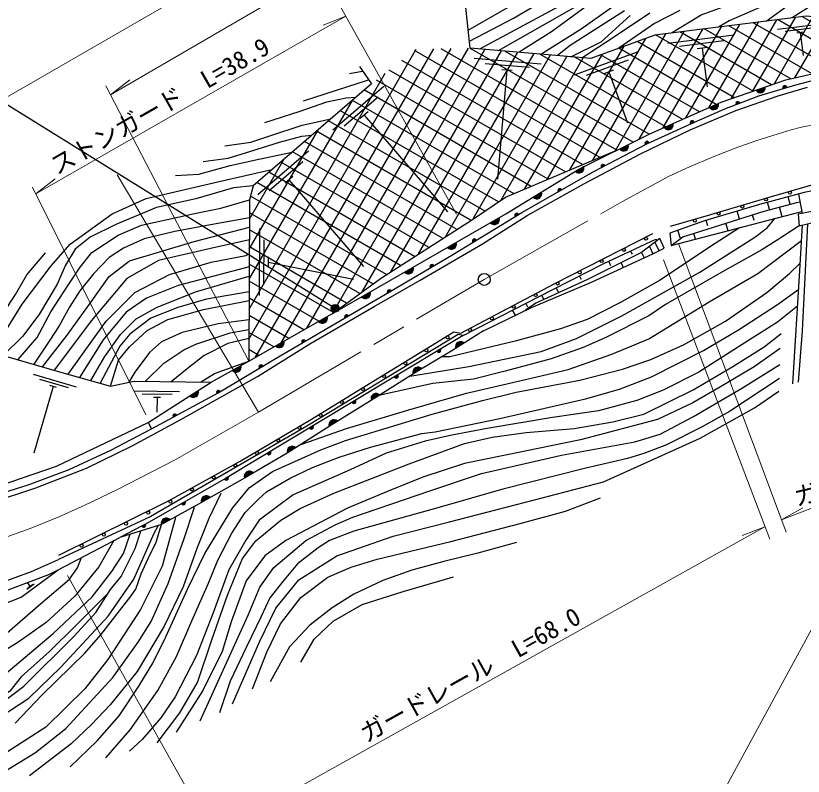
# Model space of a CAD drawing. Units: millimetres at full size, sheet at 1:1000; details may follow other scales. Extents: x 40000 to 680000, y 20000 to 380000.
# Drawn here: x 430134 to 509557, y 240631 to 317379 of the extents above; entities that cross this region are included whole.
import ezdxf
from ezdxf.enums import TextEntityAlignment as Align

# ---------------------------------------------------------------- set-up
doc = ezdxf.new("R2010")
doc.units = ezdxf.units.MM
doc.header["$LTSCALE"] = 1000
doc.linetypes.add('CHAIN', pattern=[18.5, 12, -1.5, 3.5, -1.5])
for name, color, linetype, lineweight in [('M-BGD', 7, 'Continuous', 25), ('M-BMK', 2, 'CHAIN', 13), ('M-BMK-SRVR', 3, 'Continuous', 25), ('M-STR-HTXT', 7, 'Continuous', 13), ('M-STR-STRC', 7, 'Continuous', 25)]:
    doc.layers.add(name, color=color, linetype=linetype, lineweight=lineweight)
doc.styles.add('ＭＳ ゴシック', font='')
doc.styles.get('ＭＳ ゴシック').set_extended_font_data('MS Gothic')

msp = doc.modelspace()

# ---------------------------------------------------------------- hatches: boundary and pattern name
at = {"layer": 'M-BGD'}
for points in [[(504791, 309858), (505728, 310181, -0.82183)], [(507514, 310009), (507899, 310124, 0.4608), (507639, 310292, 0.4608)], [(500105, 308126), (501010, 308528, -0.82183)], [(502782, 308406), (503157, 308549, 0.4608), (502886, 308697, 0.4608)], [(498176, 306462), (498542, 306628, 0.4608), (498262, 306759, 0.4608)], [(495536, 306094), (496441, 306497, -0.82183)], [(491028, 303934), (491916, 304374, -0.82183)], [(493630, 304382), (493985, 304569, 0.4608), (493698, 304684, 0.4608)], [(486566, 301681), (487410, 302200, -0.82183)], [(489205, 302054), (489560, 302241, 0.4608), (489273, 302356, 0.4608)], [(482307, 299061), (483151, 299580, -0.82183)], [(484845, 299607), (485194, 299806, 0.4608), (484903, 299911, 0.4608)], [(480512, 297113), (480855, 297322, 0.4608), (480561, 297418, 0.4608)], [(478021, 296487), (478880, 296981, -0.82183)], [(476240, 294514), (476583, 294723, 0.4608), (476289, 294820, 0.4608)], [(473686, 293996), (474545, 294490, -0.82183)], [(471953, 291941), (472299, 292146, 0.4608), (472006, 292246, 0.4608)], [(469351, 291505), (470210, 291999, -0.82183)], [(465015, 289014), (465874, 289508, -0.82183)], [(467652, 289392), (467997, 289597, 0.4608), (467705, 289697, 0.4608)], [(460673, 286535), (461534, 287026, -0.82183)], [(463337, 286865), (463684, 287068, 0.4608), (463392, 287169, 0.4608)], [(456330, 284058), (457191, 284549, -0.82183)], [(459020, 284343), (459367, 284545, 0.4608), (459075, 284647, 0.4608)], [(475358, 284338), (474521, 283808, -0.82183)], [(472959, 283732), (472615, 283524, 0.4608), (472908, 283427, 0.4608)], [(451980, 281592), (452844, 282077, -0.82183)], [(454710, 281808), (455055, 282014, 0.4608), (454762, 282113, 0.4608)], [(471080, 281752), (470227, 281246, -0.82183)], [(468676, 281151), (468332, 280943, 0.4608), (468626, 280846, 0.4608)], [(450415, 279248), (450768, 279440, 0.4608), (450479, 279550, 0.4608)], [(447694, 279022), (448529, 279555, -0.82183)], [(466840, 279101), (466002, 278573, -0.82183)], [(464392, 278572), (464048, 278365, 0.4608), (464341, 278267, 0.4608)], [(446026, 276853), (446379, 277046, 0.4608), (446090, 277156, 0.4608)], [(462597, 276456), (461756, 275932, -0.82183)], [(460108, 275995), (459764, 275788, 0.4608), (460057, 275690, 0.4608)], [(455824, 273417), (455479, 273210, 0.4608), (455773, 273112, 0.4608)], [(458373, 273780), (457537, 273249, -0.82183)], [(451539, 270839), (451195, 270632, 0.4608), (451488, 270534, 0.4608)], [(454068, 271239), (453211, 270742, -0.82183)], [(449727, 268758), (448866, 268268, -0.82183)], [(447201, 268354), (446852, 268154, 0.4608), (447143, 268050, 0.4608)], [(443201, 266086), (442846, 265899, 0.4608), (443133, 265784, 0.4608)], [(445706, 266506), (444841, 266025, -0.82183)]]:
    msp.add_hatch(color=256, dxfattribs=at).paths.add_polyline_path(points)
at = {"layer": 'M-STR-STRC'}
msp.add_hatch(color=256, dxfattribs=at).paths.add_polyline_path([(462006, 287637, -1), (462680, 288066, -0.41421), (462558, 287514, -0.41421)])

# ---------------------------------------------------------------- linework, layer by layer
at = {"layer": 'M-BGD'}
for p, q in [((488178, 318665), (484166, 315741)), ((478827, 313868), (486929, 318467)), ((491528, 317879), (486059, 314372)), ((487159, 316044), (490241, 318234)), ((497095, 317901), (494554, 316610)), ((489176, 314746), (492116, 317416)), ((490524, 315277), (494090, 317673)), ((502293, 308996), (506902, 316980)), ((504455, 309742), (508770, 317216)), ((506618, 310488), (510540, 317282)), ((511656, 314277), (506962, 316987)), ((511665, 316004), (509423, 317298)), ((494554, 316610), (490944, 314094)), ((495381, 306026), (501297, 316272)), ((497712, 307062), (503165, 316508)), ((500042, 308098), (505033, 316744)), ((510443, 311513), (502039, 316365)), ((511646, 312551), (504501, 316676)), ((511409, 316541), (506945, 315977)), ((510703, 316149), (507726, 315773)), ((508708, 311108), (511667, 316233)), ((484166, 315741), (480895, 313690)), ((483097, 313501), (487159, 316044)), ((488320, 302796), (495694, 315568)), ((490616, 303772), (497562, 315802)), ((493008, 304915), (499429, 316036)), ((504490, 309754), (494648, 315436)), ((502605, 315427), (495907, 314586)), ((506368, 310402), (497113, 315746)), ((508307, 311015), (499577, 316055)), ((509599, 315708), (508905, 315620)), ((509252, 315664), (509544, 313357)), ((486025, 301820), (493692, 315099)), ((486111, 313242), (489176, 314746)), ((487233, 313146), (490524, 315277)), ((502612, 309106), (492798, 314772)), ((501544, 314840), (497079, 314280)), ((453650, 284744), (470534, 313989)), ((454325, 282914), (472290, 314030)), ((456908, 284387), (474045, 314071)), ((459490, 285860), (475801, 314111)), ((462079, 287344), (477460, 313986)), ((465063, 289513), (479110, 313844)), ((489024, 303095), (470365, 313868)), ((490752, 303829), (473054, 314048)), ((492396, 304612), (475938, 314114)), ((494011, 305412), (479459, 313814)), ((483729, 300844), (491496, 314296)), ((486059, 314372), (484757, 313358)), ((500786, 308429), (490962, 314101)), ((499889, 314179), (498847, 314048)), ((499368, 314113), (499858, 310205)), ((467967, 291543), (480761, 313702)), ((470739, 293345), (482411, 313560)), ((473511, 295146), (484061, 313418)), ((476284, 296947), (485711, 313276)), ((483110, 312496), (476384, 313074)), ((479056, 298749), (487361, 313135)), ((481434, 299868), (489300, 313493)), ((495702, 306168), (482983, 313511)), ((492797, 313707), (486458, 311388)), ((497396, 306922), (486508, 313208)), ((499091, 307675), (489125, 313429)), ((487297, 302360), (469086, 312874)), ((481950, 312144), (477467, 312530)), ((491895, 312898), (487669, 311352)), ((453664, 287769), (467405, 311570)), ((465064, 311757), (463783, 311505)), ((485569, 301626), (467806, 311881)), ((479670, 311889), (478724, 300889)), ((480193, 311844), (479147, 311934)), ((490430, 311883), (489444, 311522)), ((489937, 311703), (491819, 306558)), ((459165, 308790), (465704, 310904)), ((483841, 300891), (466527, 310888)), ((467244, 310227), (462126, 305827)), ((482113, 300157), (465292, 309868)), ((466685, 309153), (463272, 306219)), ((453678, 290794), (464098, 308841)), ((480386, 299422), (464087, 308832)), ((478819, 298595), (462882, 307796)), ((465670, 307687), (464874, 307002)), ((477407, 297678), (461677, 306760)), ((465272, 307345), (473665, 297582)), ((453692, 293818), (460659, 305884)), ((475996, 296760), (460472, 305723)), ((474584, 295843), (459266, 304687)), ((459661, 303708), (454543, 299308)), ((473173, 294926), (458061, 303651)), ((453707, 296843), (457220, 302927)), ((459102, 302634), (455690, 299700)), ((471762, 294009), (456856, 302615)), ((470350, 293092), (455651, 301579)), ((458087, 301168), (457291, 300483)), ((468939, 292175), (454445, 300542)), ((457689, 300825), (465202, 292086)), ((467528, 291257), (453813, 299175)), ((508241, 298365), (508043, 299112)), ((509066, 299384), (509438, 297438)), ((506166, 297813), (505967, 298559)), ((507429, 297096), (507167, 298080)), ((466164, 290313), (453710, 297503)), ((503124, 296877), (502888, 297664)), ((504620, 296728), (504441, 297294)), ((499935, 296184), (499771, 296731)), ((501998, 295687), (501759, 296444)), ((464836, 289347), (453702, 295776)), ((454702, 295893), (454670, 289143)), ((497187, 294895), (496894, 295728)), ((455147, 294766), (455125, 290266)), ((494691, 294838), (494801, 294678)), ((498701, 294832), (498516, 295415)), ((463507, 288382), (453693, 294048)), ((494037, 294084), (494379, 293337)), ((494586, 294511), (495023, 293664)), ((492345, 293302), (492145, 293648)), ((493257, 293477), (493505, 292936)), ((462179, 287417), (453685, 292321)), ((455589, 293039), (455584, 291989)), ((455586, 292514), (464204, 290797)), ((490157, 292144), (489936, 292616)), ((491180, 292443), (491397, 291971)), ((487185, 290753), (486992, 291132)), ((460690, 286545), (453677, 290594)), ((484893, 289428), (484637, 289930)), ((483404, 288748), (483181, 289183)), ((459181, 285684), (453669, 288866)), ((481785, 287965), (481582, 288362)), ((480523, 287146), (480250, 287679)), ((457672, 284823), (453661, 287139)), ((456163, 283962), (453653, 285411)), ((454654, 283102), (453645, 283684)), ((436246, 279913), (431924, 281167)), ((435442, 279834), (432561, 280670)), ((433918, 279964), (431969, 273249)), ((434254, 279866), (433581, 280061)), ((446647, 279431), (442148, 279495)), ((445893, 279142), (442893, 279184)), ((444739, 278858), (444039, 278868)), ((444389, 278863), (444368, 277363)), ((443480, 276330), (443819, 275680)), ((431253, 259504), (431977, 260039)), ((431338, 259641), (431821, 259998)), ((431544, 259868), (431365, 260109)), ((431487, 259826), (431600, 259910))]:
    msp.add_line(p, q, dxfattribs=at)
for points in [[(496277, 315641), (499268, 317455), (504083, 319247), (508072, 321039), (511424, 323683), (515211, 327368), (517427, 330569), (518396, 331922)], [(519948, 331942), (517429, 328359), (513783, 324694), (511020, 321586), (507514, 319250), (502095, 316854), (501000, 316234)], [(505801, 316841), (509872, 319814), (513720, 322552), (516943, 325612), (517876, 326948), (520273, 330613), (521079, 331760)], [(522610, 331499), (520676, 328740), (517775, 324895), (515011, 321905), (512090, 319509), (508431, 317173)], [(476926, 314031), (484939, 318342), (490835, 321846), (494936, 324464), (500633, 328211), (503645, 330137)], [(475884, 314800), (480325, 317145), (486415, 320727), (491554, 323748), (496995, 327028), (500364, 329272)], [(475765, 315934), (480800, 318828), (485896, 321504), (490906, 324482), (496434, 328021)], [(524002, 313317), (519065, 316409), (509851, 317352), (499941, 316100), (494596, 315430), (488139, 313068), (475955, 314115), (475492, 318547)], [(464807, 312270), (466027, 310500), (454081, 300229), (453716, 298789), (453639, 282523)], [(443480, 276330), (449828, 280385), (453639, 282523), (464433, 288679), (479578, 297382), (486915, 301896), (494089, 305451), (501264, 308642), (507803, 310897), (511641, 311793)], [(443819, 275680), (446026, 276853), (450551, 279322), (456227, 282715), (460950, 285468), (467440, 289267), (474118, 293223), (481186, 297523), (488379, 301619), (493790, 304467), (498297, 306517), (501645, 307972), (505085, 309285), (508804, 310394), (511638, 311141)], [(427465, 268178), (432146, 269728), (437285, 271738), (441864, 273992), (446775, 276649), (454511, 280982), (459794, 284256), (466268, 288045), (470935, 290687), (477209, 294377), (481718, 297207), (487503, 300437), (493145, 303439), (498142, 305866), (502751, 307833), (507014, 309312), (509986, 310174)], [(455265, 306599), (458835, 307743), (461494, 308693), (463473, 309100), (464443, 309178)], [(451234, 304261), (453856, 304612), (455776, 305260), (459019, 306341), (461910, 306960)], [(449045, 302667), (451559, 303018), (453856, 303721), (456722, 304612), (458992, 305233), (459992, 305315)], [(446234, 301263), (448585, 301398), (451748, 302262), (454667, 302910), (458019, 303613)], [(462031, 287310), (466925, 290866), (476187, 296827), (479536, 299061), (491210, 304024)], [(427749, 283419), (430790, 288282), (433700, 292152), (435628, 294314), (439867, 297405), (443281, 298939), (450666, 300641), (455978, 301860)], [(496184, 296127), (500236, 297335), (506344, 299148), (511605, 300659), (516654, 301626), (521643, 302200), (526485, 302384), (531625, 301931), (536402, 300964), (540127, 299391), (542636, 297759), (544511, 295855), (545902, 291715)], [(533256, 300936), (529625, 301452), (521371, 301550), (516838, 300974), (513163, 300251), (509648, 299539), (505141, 298340), (499582, 296674), (496105, 295450), (496228, 294190), (509405, 297608)], [(454081, 300229), (452087, 300023), (448306, 298901), (444342, 298030), (440241, 296313), (437626, 295024), (436114, 293811), (435151, 292208), (434326, 290284), (432537, 287302), (430864, 285058), (428875, 283093)], [(430350, 282665), (432285, 284920), (433682, 287485), (435355, 290095), (436638, 291996), (437795, 293484), (440457, 295247), (442830, 296240), (448161, 297416), (450822, 297945), (453716, 298789)], [(496228, 294190), (497424, 295069), (505618, 297668), (508914, 298544), (509216, 298599)], [(453707, 296977), (449782, 296293), (446179, 295616), (443072, 294856), (440988, 293928), (439566, 292987), (437980, 291336), (436608, 289634), (435582, 288026), (434524, 286093), (433582, 284623), (431948, 282201)], [(469876, 281007), (475813, 281996), (483114, 283496), (486697, 284792), (491269, 287111), (499121, 291515), (504688, 295033), (505916, 295988), (506685, 296903)], [(508498, 280239), (509215, 291684), (509493, 296262)], [(509991, 296378), (509450, 285569), (509059, 280394)], [(432835, 281944), (435333, 285130), (437401, 288033), (439563, 291052), (441608, 292631), (448138, 294582), (453703, 296051)], [(509154, 296184), (506937, 294718), (505367, 293763), (501580, 291649), (495677, 288239), (493971, 287080), (489637, 284898), (487351, 283909), (484144, 282749), (479504, 281522), (476290, 280700), (472196, 280257), (467487, 279234), (466773, 279058)], [(503125, 295980), (500218, 294078), (495134, 290703), (491074, 288418), (487764, 286713), (485064, 285789), (480488, 284526), (473903, 282958), (473115, 282958)], [(453697, 294749), (449652, 293867), (444516, 292682), (441333, 290871), (437777, 286621), (434008, 281603)], [(434470, 262930), (445604, 268443), (452753, 272429), (459778, 276557), (466401, 280651), (471513, 283761), (474305, 285481), (475018, 285350), (484499, 290373), (494394, 295398)], [(458986, 274142), (463490, 275711), (469768, 277620), (475603, 279291), (481097, 280553), (485839, 281678), (490246, 283219), (493999, 284788), (500073, 288504), (504992, 291376), (509397, 294682)], [(475242, 285108), (484300, 289757), (489454, 292390), (494691, 294838)], [(477312, 285576), (482137, 287936), (488191, 290502), (494463, 293376), (495517, 293919), (495092, 294904), (493257, 293477), (487733, 290727), (482573, 288368), (481561, 287654)], [(426478, 283788), (428452, 286748), (430125, 289244), (431248, 291236), (433127, 293457)], [(435433, 281198), (439239, 286569), (442160, 289438), (445629, 291260), (449838, 292516), (453334, 293170), (453690, 293360)], [(435618, 241587), (438335, 244206), (440568, 246728), (442533, 249710), (443944, 252047), (445255, 254715), (447465, 259498), (449213, 263118), (452005, 267681), (453681, 269748), (456034, 271373), (460890, 273560), (463389, 274530), (472136, 277175), (477207, 278557), (480605, 279406), (487011, 280618), (491334, 281713), (494177, 282685), (497477, 284164), (501699, 286541), (505877, 289437), (508182, 291377), (509259, 292405)], [(453684, 292053), (450752, 291278), (446522, 290161), (443316, 288861), (441285, 287480), (438958, 284672), (436571, 280885)], [(437693, 280562), (439118, 282997), (440705, 285206), (442271, 286785), (444328, 287934), (448259, 289501), (453679, 291102)], [(453672, 289518), (449366, 288771), (446477, 287929), (443772, 286876), (441627, 285257), (440618, 284018), (438635, 280297)], [(439220, 242482), (441664, 245311), (444460, 249300), (446360, 252715), (447909, 256304), (449563, 260122), (450530, 262429), (451919, 265171), (453275, 267233), (454611, 268586), (455420, 269324), (457812, 270712), (460065, 271806), (462738, 272825), (465905, 273847), (471093, 275217), (472418, 275397), (478941, 276732), (487610, 278735), (491011, 279686), (494264, 280951), (499488, 283590), (503043, 285684), (506965, 288252), (509097, 289789)], [(439687, 280001), (440506, 282614), (441602, 283971), (443376, 285614), (445477, 286741), (449069, 287750), (453668, 288653)], [(508989, 288067), (506948, 286460), (503765, 284421), (499033, 281414), (495444, 279584), (492785, 278563), (488899, 277509), (484257, 276823), (477677, 275714), (474107, 275064), (471428, 274446), (467489, 273234), (463849, 271547), (458129, 269047), (454680, 266459), (453343, 264473), (451613, 261469), (450037, 257137), (448362, 252826), (446221, 248645), (444766, 246515), (442896, 244351), (441616, 243171)], [(411798, 287479), (418485, 284418), (423618, 284618), (434560, 281443), (439687, 280001), (442085, 280503), (449828, 280385)], [(453659, 286694), (450559, 286296), (446924, 285420), (444821, 284455), (443639, 283393), (442150, 281403), (441538, 280389)], [(475242, 285108), (474764, 285196), (459507, 275947), (443694, 266821), (434436, 262495)], [(477312, 285576), (474116, 283551), (470613, 281475), (466620, 278962), (461843, 275986), (457509, 273231), (453189, 270729), (448568, 268098), (444841, 266025), (440632, 264736)], [(443235, 280486), (445083, 282332), (447097, 283677), (448299, 284232), (451776, 285379), (453654, 285729)], [(444392, 244003), (446699, 247043), (448469, 250084), (449902, 254403), (451493, 258919), (453005, 262620), (454337, 264388), (456885, 266463), (458814, 267655), (462215, 269205), (469815, 272173), (475407, 274203), (478171, 274859), (481599, 275338), (486451, 275716), (490368, 276391), (493475, 277168), (498446, 279632), (502465, 281981), (505610, 283953), (507321, 285304)], [(475242, 285108), (467433, 280402), (451284, 270686), (443580, 266285), (440632, 264736)], [(453650, 284792), (451531, 284308), (449142, 283099), (447410, 281762), (445823, 280446)], [(507221, 283794), (504616, 281946), (501216, 279939), (498410, 278325), (494867, 276633), (487090, 274585), (481359, 273389), (475409, 272177), (471174, 270826), (467690, 269408), (463593, 267679), (457385, 264416), (455254, 262882), (453365, 260338), (451852, 256214), (450937, 253213), (449009, 249278), (446320, 245072)], [(448725, 246224), (451562, 252457), (453586, 256871), (454766, 259706), (456174, 261705), (459378, 264434), (462412, 266034), (464126, 266792), (471908, 269431), (477110, 271177), (485173, 273030), (492570, 274382), (495130, 275143), (498473, 276940), (503417, 279832), (507185, 282168)], [(448769, 280401), (450182, 281273), (453639, 282523)], [(507157, 280764), (502128, 277451), (499375, 275907), (495780, 274082), (493476, 273212), (491818, 272707), (487492, 271696), (479257, 269615), (472706, 267731), (464218, 265369), (461770, 264413), (460618, 263683), (458539, 262082), (457189, 260449), (455756, 258625), (454883, 256737), (453394, 253677), (451765, 250224), (450698, 247023)], [(451990, 247950), (454743, 254267), (456372, 257579), (458676, 260443), (462501, 262892), (468204, 264857), (473882, 266294), (482455, 268516), (489426, 270344), (493893, 272365), (499150, 274757), (504631, 277820), (507103, 279504)], [(388526, 273983), (389851, 273127), (394008, 271112), (397666, 269691), (401777, 268394), (406547, 267455), (410866, 266923), (417117, 266954), (422713, 267657), (426157, 268377), (431471, 270064), (435507, 271597), (439730, 273552), (443819, 275680)], [(388767, 274394), (392445, 272310), (398319, 269955), (403895, 268429), (409976, 267497), (417676, 267530), (427338, 269554), (434247, 271913), (443480, 276330)], [(450813, 269177), (449600, 266655), (448387, 263600), (447028, 259744), (445110, 255761), (442366, 251196), (439673, 247825), (437777, 245855), (435715, 243915), (431517, 240690)], [(454004, 249446), (455447, 253139), (456839, 255998), (458890, 258679), (461600, 260732), (463954, 261744), (466586, 262528), (474003, 264324), (480993, 266124), (485575, 267389), (489118, 268730)], [(424259, 239038), (427753, 240372), (432121, 243039), (435178, 245440), (439934, 250581), (442486, 254177), (443799, 256244), (445497, 260076), (447125, 264618), (448168, 267795)], [(446235, 266746), (444889, 261845), (442725, 257449), (439408, 252428), (437097, 249463), (433154, 245572), (429186, 243021), (423319, 239944), (417982, 238430), (412934, 237974), (408967, 237998), (404075, 238860), (399195, 240998), (395613, 242823), (391550, 245898), (386570, 250661), (381497, 255661), (379144, 258002)], [(384135, 266505), (386721, 264884), (390280, 263090), (394261, 261346), (397831, 260064), (401336, 259074), (405055, 258371), (409404, 257872), (413425, 257723), (417440, 257963), (421141, 258407), (425443, 259314), (428959, 260276), (431735, 261293), (434436, 262495)], [(380281, 259939), (384981, 256533), (387477, 254071), (388852, 251922), (390271, 250015), (392888, 248048), (396517, 245684), (401154, 243605), (407829, 241888), (411037, 241727), (415801, 241856), (420629, 242763), (425561, 244677), (431458, 248498), (434670, 251643), (439468, 256797), (442030, 260525), (444104, 265156), (444484, 265916)], [(381056, 261260), (383233, 259984), (385804, 258134), (388437, 256346), (390844, 254167), (394016, 251054), (395723, 249265), (398502, 246691), (401073, 244697), (407391, 242862), (415763, 242780), (420330, 243561), (423627, 245085), (425478, 245887), (428728, 248045), (430934, 249735), (436038, 254775), (438221, 257142), (439683, 259488), (440752, 260804), (442172, 263620), (442736, 265381)], [(383526, 265466), (386897, 263374), (390268, 261806), (394130, 260198), (399402, 258505), (404424, 257395), (409353, 256746), (414388, 256681), (418275, 256975), (425267, 258260), (428825, 259255), (433473, 260999), (434417, 261470), (440632, 264736)], [(430075, 246001), (432815, 248859), (437097, 253045), (438715, 254905), (441787, 258839), (442244, 259515), (442773, 261052), (443494, 262590), (444288, 264247), (444841, 266025)], [(383298, 265079), (384594, 264652), (386362, 263556), (387598, 262761), (388688, 261548), (389860, 259759), (391424, 257765), (392884, 255977), (394838, 254065), (397352, 252081), (400150, 250601), (403770, 249162), (406815, 248216), (411158, 247701), (415234, 247928), (419310, 249183), (422829, 250684), (425688, 252370), (429023, 254901), (432624, 258028), (435570, 260535), (436370, 261650), (436776, 262710)], [(394869, 250160), (399640, 247585), (404207, 245623), (407721, 244942), (411069, 244797), (414524, 245212), (418844, 246121), (422031, 247093), (425982, 248955), (429125, 251001), (433901, 255031), (437829, 258730), (439835, 261295), (441013, 263112), (441669, 265054)], [(440022, 264415), (438530, 261773), (436082, 258813), (433202, 256161), (430340, 254140), (427008, 252125), (424125, 250375), (422579, 249346), (419596, 248092), (417231, 247270), (414100, 246569), (412784, 246466), (411097, 246281), (405934, 246816), (403215, 247619), (399593, 249203), (396485, 251055), (393069, 253771), (390291, 256734), (388295, 258771), (385229, 260974), (382099, 263035)], [(480639, 264227), (476741, 263140), (473324, 262305), (470084, 261445), (467147, 260382), (464232, 259011), (462055, 257620), (459802, 255875), (457752, 253699), (455777, 250158)], [(394789, 259846), (398928, 257369), (402588, 255756), (407559, 254622), (412330, 254318), (416334, 254610), (419608, 255170), (424100, 256457), (428803, 257965), (430675, 258703), (434417, 261470)], [(458891, 252156), (460232, 254458), (462131, 256280), (465067, 257974), (469218, 259290), (474281, 260757)], [(439472, 259150), (436301, 255946), (433551, 253233), (430678, 250672), (429541, 249206), (427264, 247710), (425384, 246594), (422883, 245562), (420651, 244818), (417200, 244116), (413063, 243578), (408661, 243619), (403680, 244631), (398974, 246325)]]:
    msp.add_lwpolyline(points, dxfattribs=at)
msp.add_lwpolyline([(509031, 297361), (509154, 296184), (510828, 296571), (510637, 297667)], close=True, dxfattribs=at)
for centre in [(508213, 299529), (505812, 298834), (503415, 298123), (501019, 297411), (498623, 296697), (493696, 294876), (491467, 293744), (489238, 292612), (487009, 291480), (484780, 290348), (482569, 289181), (480360, 288010), (478151, 286840), (475942, 285669), (473685, 284923), (471557, 283612), (469421, 282313), (467285, 281014), (465155, 279705), (463028, 278390), (460902, 277076), (458761, 275786), (456605, 274519), (454450, 273253), (452288, 271998), (450104, 270781), (447921, 269563), (445737, 268345), (443499, 267233), (441258, 266123), (439018, 265014), (436777, 263905)]:
    msp.add_circle(centre, 150, dxfattribs=at)
for centre, radius, start, end in [((505228, 310112), 505, 210.20285, 7.86104), ((507697, 310097), 203, 7.63888, 205.56226), ((500518, 308417), 505, 215.14412, 12.80231), ((502958, 308507), 203, 11.93557, 209.85895), ((498346, 306574), 203, 15.49579, 213.41918), ((495949, 306385), 505, 215.14412, 12.80231), ((491428, 304242), 505, 217.53169, 15.18988), ((493793, 304504), 203, 18.79113, 216.71451), ((486937, 302024), 505, 222.7705, 20.42869), ((489368, 302176), 203, 18.79113, 216.71451), ((482678, 299404), 505, 222.7705, 20.42869), ((485004, 299734), 203, 20.69831, 218.6217), ((480667, 297245), 203, 22.35266, 220.27605), ((478402, 296819), 505, 221.05311, 18.7113), ((476395, 294646), 203, 22.35266, 220.27605), ((474067, 294328), 505, 221.05311, 18.7113), ((469731, 291837), 505, 221.05311, 18.7113), ((472110, 292071), 203, 21.68478, 219.60817), ((465396, 289346), 505, 221.05311, 18.7113), ((467808, 289522), 203, 21.68478, 219.60817), ((461055, 286865), 505, 220.8711, 18.52929), ((463495, 286994), 203, 21.38474, 219.30812), ((456712, 284388), 505, 220.8711, 18.52929), ((459178, 284471), 203, 21.27, 219.19339), ((474992, 283990), 505, 43.52445, 201.18264), ((472803, 283601), 203, 202.11443, 40.03782), ((452364, 281920), 505, 220.46272, 18.12092), ((454866, 281938), 203, 21.9098, 219.83319), ((470703, 281415), 505, 41.8235, 199.4817), ((468521, 281020), 203, 202.11443, 40.03782), ((450577, 279372), 203, 19.65621, 217.57959), ((448059, 279371), 505, 223.73915, 21.39734), ((466473, 278754), 505, 43.35615, 201.01434), ((464237, 278442), 203, 202.07093, 39.99432), ((446187, 276977), 203, 19.65621, 217.57959), ((462228, 276111), 505, 43.0932, 200.7514), ((459952, 275864), 203, 202.07093, 39.99432), ((455668, 273286), 203, 202.07093, 39.99432), ((458008, 273432), 505, 43.61479, 201.27298), ((451384, 270709), 203, 202.07093, 39.99432), ((453689, 270906), 505, 41.24413, 198.90232), ((449345, 268428), 505, 40.83153, 198.48972), ((447042, 268226), 203, 200.77434, 38.69772), ((443038, 265964), 203, 198.75802, 36.68141), ((445321, 266180), 505, 40.25052, 197.90871)]:
    msp.add_arc(centre, radius, start, end, dxfattribs=at)
at = {"layer": 'M-BMK'}
msp.add_lwpolyline([(429062, 264722), (431600, 265624), (434398, 266770), (437105, 267985), (440339, 269533), (446155, 272514), (454608, 277371), (477384, 290769), (491260, 298598), (493985, 300083), (496042, 301199), (498079, 302138), (500487, 303156), (502700, 304018), (504762, 304747), (507015, 305471), (508346, 305882), (509384, 306137), (510775, 306391)], dxfattribs=at)
at = {"layer": 'M-BMK-SRVR'}
msp.add_circle((477384, 290769), 600, dxfattribs=at)
at = {"layer": 'M-STR-HTXT'}
for p, q in [((462714, 318595), (474571, 297354)), ((432163, 299423), (463414, 317342)), ((463414, 317342), (461135, 316429)), ((439695, 309400), (441625, 310918)), ((439218, 310319), (453639, 282523)), ((440347, 301337), (454608, 277371)), ((432163, 299423), (434102, 300929)), ((431830, 300095), (443238, 277110)), ((507840, 265251), (496987, 294389)), ((506175, 264559), (495466, 292731)), ((507369, 266516), (509514, 267709)), ((450007, 234690), (505697, 265816)), ((505697, 265816), (503408, 264928)), ((450660, 233520), (435365, 260902))]:
    msp.add_line(p, q, dxfattribs=at)
for points in [[(405401, 302729), (408051, 301817), (408847, 301612), (409758, 301521), (410896, 301476), (412444, 301476), (413355, 301521), (414402, 301680), (415654, 301999), (416929, 302363), (418659, 303068), (481247, 339217), (483249, 340180), (485759, 341268), (488669, 342422), (491826, 343559), (494814, 344452), (497550, 345094), (500454, 345736), (503331, 346239), (506514, 346574), (509111, 346797), (512110, 346880)], [(439695, 309400), (476922, 331045), (480682, 333097), (482781, 334296), (484430, 335131), (486250, 335965), (487590, 336529), (489603, 337299), (492194, 338220), (494336, 338904), (496584, 339525), (498940, 340124), (500824, 340467), (503761, 340962)], [(525685, 283647), (500913, 237974), (540139, 237974)], [(507369, 266516), (510499, 267723), (512727, 268264), (515719, 268996), (519570, 269791), (522276, 270109), (525745, 270395), (529405, 270459), (532673, 270399), (535373, 270198), (538646, 269808)]]:
    msp.add_lwpolyline(points, dxfattribs=at)
at = {"layer": 'M-STR-STRC'}
msp.add_line((462359, 287840), (420569, 313763), dxfattribs=at)
msp.add_circle((462343, 287852), 400, dxfattribs=at)

# ---------------------------------------------------------------- texts
at = {"layer": 'M-STR-HTXT', "style": 'ＭＳ ゴシック'}
for s, rotation, p in [('ストンガード  L=38.9', 29.83, (434543, 300787)), ('ガードレール', 13.643, (509028, 267366)), ('ガードレール  L=68.0', 29.201, (465777, 243504))]:
    msp.add_text(s, height=1833, rotation=rotation, dxfattribs=at).set_placement(p, align=Align.BOTTOM_LEFT)

doc.saveas('drawing.dxf')
